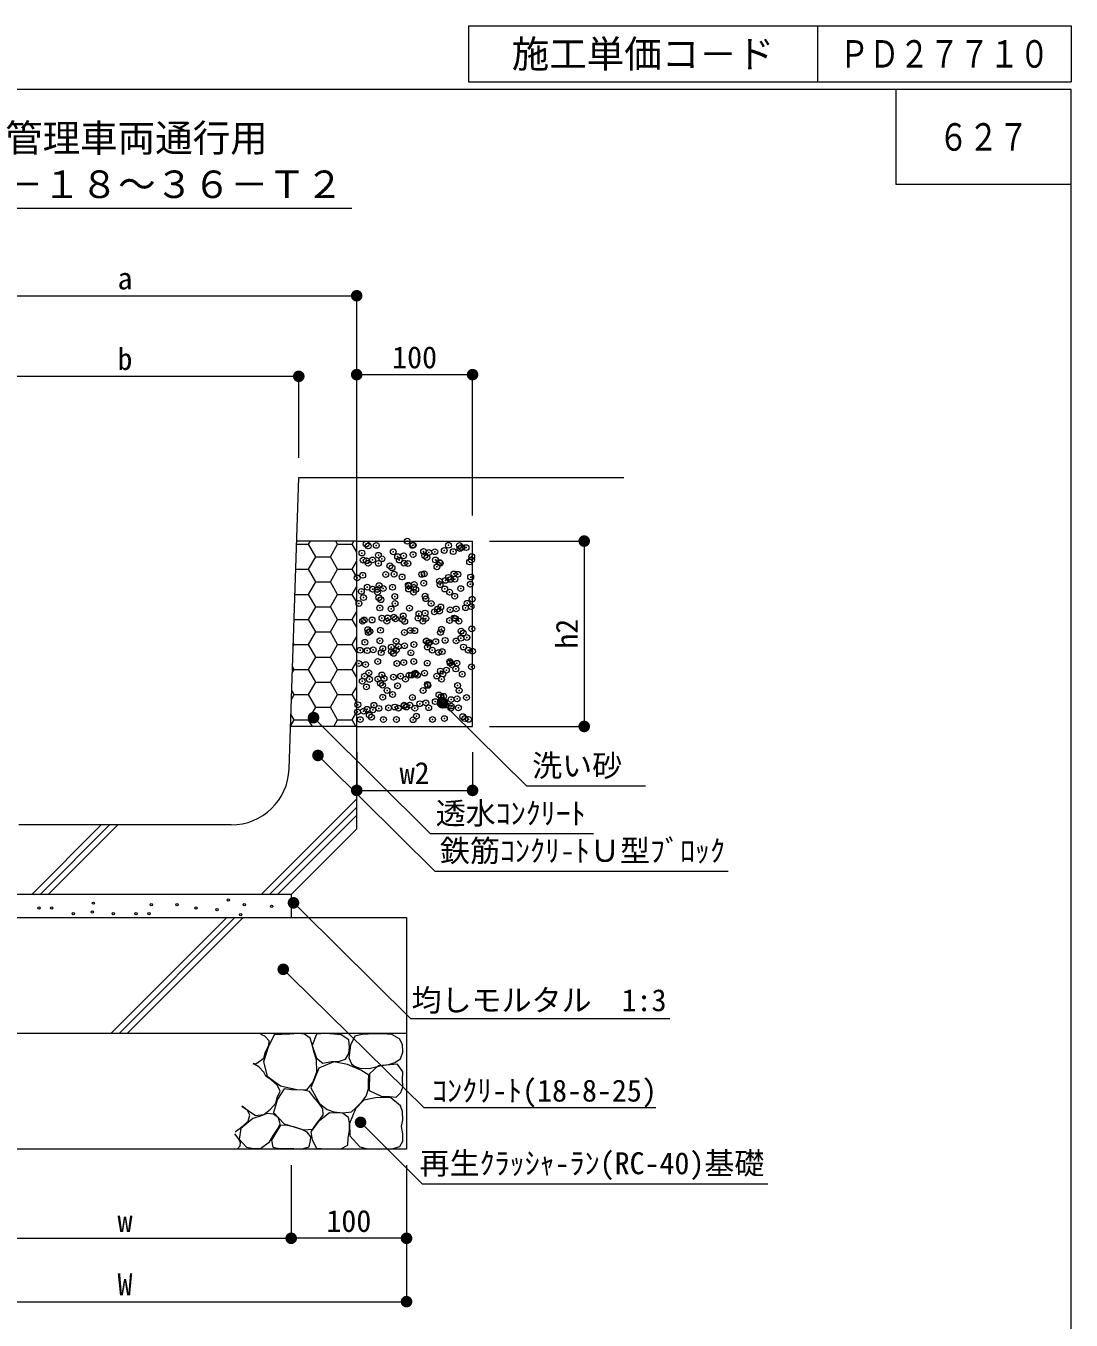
# Model space of a CAD drawing. Units: millimetres at full size, sheet at 1:10. Extents: x 121 to 2859, y 2322 to 4189.
# Drawn here: x 1957 to 2859, y 3072 to 4189 of the extents above; entities that cross this region are included whole.
import ezdxf
from ezdxf.enums import TextEntityAlignment as Align

# ---------------------------------------------------------------- set-up
doc = ezdxf.new("R2010")
doc.units = ezdxf.units.MM
doc.header["$LTSCALE"] = 10
doc.header["$PDMODE"] = 32
doc.header["$PDSIZE"] = 5
doc.linetypes.add('USER1', pattern=[50, 37.5, -12.5])
for name, color, linetype, lineweight in [('_0-0_', 7, 'Continuous', 13), ('ハッチ', 4, 'Continuous', 13), ('寸法', 1, 'Continuous', 13), ('本体', 7, 'Continuous', 13)]:
    doc.layers.add(name, color=color, linetype=linetype, lineweight=lineweight)
doc.styles.add('ＭＳ ゴシック', font='')
doc.styles.get('ＭＳ ゴシック').set_extended_font_data('MS Gothic')

# ---------------------------------------------------------------- blocks, each defined once
blk = doc.blocks.new('filled_dot')
at = {"color": 0, "linetype": 'Continuous', "lineweight": -2, "const_width": 1.25}
blk.add_lwpolyline([(-0.625, 0, 1), (0.625, 0, 1)], format="xyb", close=True, dxfattribs=at)

msp = doc.modelspace()

# ---------------------------------------------------------------- linework, layer by layer
at = {"layer": '_0-0_'}
for p, q in [((2339.19, 4188.85), (2859.3, 4188.85)), ((2339.19, 4188.85), (2339.19, 4140.47)), ((2640.39, 4188.85), (2640.39, 4140.47)), ((2859.3, 4188.85), (2859.3, 4140.47)), ((2339.19, 4140.47), (2859.3, 4140.47)), ((2707.96, 4133.99), (2707.96, 4051.99)), ((2859.3, 4051.99), (2707.96, 4051.99))]:
    msp.add_line(p, q, dxfattribs=at)
at = {"layer": '_0-0_', "color": 6}
msp.add_lwpolyline([(2859.3, 4133.99), (121.18, 4133.99), (121.18, 2322.18), (2859.3, 2322.18)], close=True, dxfattribs=at)
at = {"layer": 'ハッチ'}
for p, q in [((2201.17, 3741.43), (2202.71, 3744.1)), ((2226.17, 3741.43), (2224.62, 3744.1)), ((2238.67, 3741.43), (2240.21, 3744.1)), ((2190.72, 3741.43), (2201.17, 3741.43)), ((2207.42, 3730.6), (2201.17, 3741.43)), ((2219.92, 3730.6), (2226.17, 3741.43)), ((2226.17, 3741.43), (2238.67, 3741.43)), ((2242.64, 3734.55), (2238.67, 3741.43)), ((2201.17, 3719.78), (2207.42, 3730.6)), ((2207.42, 3730.6), (2219.92, 3730.6)), ((2226.17, 3719.78), (2219.92, 3730.6)), ((2238.67, 3719.78), (2242.64, 3726.66)), ((2190, 3719.78), (2201.17, 3719.78)), ((2207.42, 3708.95), (2201.17, 3719.78)), ((2219.92, 3708.95), (2226.17, 3719.78)), ((2226.17, 3719.78), (2238.67, 3719.78)), ((2242.64, 3712.9), (2238.67, 3719.78)), ((2189.27, 3698.13), (2201.17, 3698.13)), ((2201.17, 3698.13), (2207.42, 3708.95)), ((2207.42, 3687.3), (2201.17, 3698.13)), ((2207.42, 3708.95), (2219.92, 3708.95)), ((2226.17, 3698.13), (2219.92, 3708.95)), ((2219.92, 3687.3), (2226.17, 3698.13)), ((2226.17, 3698.13), (2238.67, 3698.13)), ((2238.67, 3698.13), (2242.64, 3705.01)), ((2242.64, 3691.25), (2238.67, 3698.13)), ((2201.17, 3676.48), (2207.42, 3687.3)), ((2207.42, 3687.3), (2219.92, 3687.3)), ((2226.17, 3676.48), (2219.92, 3687.3)), ((2188.55, 3676.26), (2188.67, 3676.48)), ((2188.67, 3676.48), (2188.56, 3676.67)), ((2188.67, 3676.48), (2201.17, 3676.48)), ((2207.42, 3665.65), (2201.17, 3676.48)), ((2219.92, 3665.65), (2226.17, 3676.48)), ((2226.17, 3676.48), (2238.67, 3676.48)), ((2238.67, 3676.48), (2242.64, 3683.36)), ((2242.64, 3669.6), (2238.67, 3676.48)), ((2201.17, 3654.83), (2207.42, 3665.65)), ((2207.42, 3665.65), (2219.92, 3665.65)), ((2226.17, 3654.83), (2219.92, 3665.65)), ((2187.78, 3653.29), (2188.67, 3654.83)), ((2188.67, 3654.83), (2187.88, 3656.2)), ((2188.67, 3654.83), (2201.17, 3654.83)), ((2207.42, 3644), (2201.17, 3654.83)), ((2219.92, 3644), (2226.17, 3654.83)), ((2226.17, 3654.83), (2238.67, 3654.83)), ((2238.67, 3654.83), (2242.64, 3661.7)), ((2242.64, 3647.95), (2238.67, 3654.83)), ((2201.17, 3633.18), (2207.42, 3644)), ((2207.42, 3644), (2219.92, 3644)), ((2226.17, 3633.18), (2219.92, 3644)), ((2187.01, 3630.31), (2188.67, 3633.18)), ((2188.67, 3633.18), (2187.19, 3635.73)), ((2188.67, 3633.18), (2201.17, 3633.18)), ((2207.42, 3622.35), (2201.17, 3633.18)), ((2219.92, 3622.35), (2226.17, 3633.18)), ((2226.17, 3633.18), (2238.67, 3633.18)), ((2238.67, 3633.18), (2242.64, 3640.05)), ((2242.64, 3626.3), (2238.67, 3633.18)), ((2201.17, 3611.53), (2207.42, 3622.35)), ((2207.42, 3622.35), (2219.92, 3622.35)), ((2226.17, 3611.53), (2219.92, 3622.35)), ((2186.25, 3607.33), (2188.67, 3611.53)), ((2188.67, 3611.53), (2186.51, 3615.26)), ((2188.67, 3611.53), (2201.17, 3611.53)), ((2207.42, 3600.7), (2201.17, 3611.53)), ((2219.92, 3600.7), (2226.17, 3611.53)), ((2226.17, 3611.53), (2238.67, 3611.53)), ((2238.67, 3611.53), (2242.64, 3618.4)), ((2242.64, 3604.65), (2238.67, 3611.53)), ((2201.17, 3589.87), (2207.42, 3600.7)), ((2207.42, 3600.7), (2219.92, 3600.7)), ((2226.17, 3589.87), (2219.92, 3600.7)), ((2185.48, 3584.35), (2188.67, 3589.87)), ((2188.67, 3589.87), (2185.83, 3594.79)), ((2188.67, 3589.87), (2201.17, 3589.87)), ((2204.5, 3584.1), (2201.17, 3589.87)), ((2222.84, 3584.1), (2226.17, 3589.87)), ((2226.17, 3589.87), (2238.67, 3589.87)), ((2238.67, 3589.87), (2242.64, 3596.75)), ((2242, 3584.1), (2238.67, 3589.87)), ((2160.19, 3439.1), (2242.64, 3521.55)), ((2167.26, 3439.1), (2242.64, 3514.48)), ((1962.2, 3439.1), (2022.2, 3499.1)), ((1969.27, 3439.1), (2029.27, 3499.1)), ((2030.41, 3319.1), (2130.41, 3419.1)), ((2037.48, 3319.1), (2137.48, 3419.1)), ((2044.55, 3319.1), (2144.55, 3419.1))]:
    msp.add_line(p, q, dxfattribs=at)
at = {"layer": 'ハッチ', "linetype": 'USER1'}
for p, q in [((1976.34, 3439.1), (2036.34, 3499.1)), ((2174.33, 3439.1), (2242.64, 3507.41))]:
    msp.add_line(p, q, dxfattribs=at)
at = {"layer": 'ハッチ'}
for points in [[(2204.79, 3276.84), (2208.08, 3285.95), (2207.83, 3296.32), (2205.55, 3303.4), (2203.78, 3310.48), (2202.51, 3315.03), (2197.7, 3318.32), (2192.2, 3318.94), (2185.05, 3318.57), (2177.96, 3318.07), (2171.63, 3318.07), (2166.57, 3308.2), (2162.27, 3294.55), (2165.31, 3282.15), (2176.95, 3273.81), (2190.87, 3270.77), (2199.48, 3270.52)], [(2220.74, 3294.8), (2227.82, 3295.05), (2232.89, 3296.82), (2235.92, 3301.88), (2236.43, 3307.19), (2235.92, 3313.52), (2229.09, 3317.82), (2222.76, 3318.57), (2215.81, 3318.9), (2207.83, 3318.57), (2204.28, 3308.71), (2207.83, 3297.83), (2213.4, 3293.28)], [(2240.76, 3290.77), (2245.32, 3289.03), (2253.37, 3288.82), (2262.5, 3291.21), (2270.33, 3292.29), (2275.55, 3294.03), (2280.55, 3297.29), (2282.45, 3302.96), (2282.13, 3309.6), (2279.47, 3314.46), (2272.94, 3318.15), (2264.9, 3318.8), (2257.96, 3318.81), (2247.28, 3318.15), (2240.97, 3316.85), (2237.28, 3309.03), (2235.97, 3298.16), (2238.15, 3292.73)], [(2222.84, 3251.41), (2230.88, 3250.52), (2238.02, 3251.41), (2241.89, 3254.98), (2246.95, 3260.04), (2250.82, 3264.8), (2252.91, 3271.34), (2252.91, 3277.89), (2253.21, 3282.94), (2246.06, 3287.41), (2234.75, 3292.17), (2222.84, 3294.55), (2209.85, 3288.98), (2203.02, 3272.04), (2210.63, 3258.55), (2217.18, 3253.49)], [(2271.24, 3264.77), (2276.56, 3264.15), (2280.62, 3268.21), (2282.46, 3272.7), (2282.18, 3279.34), (2282.4, 3286.04), (2277.81, 3292.59), (2261.23, 3291.03), (2253.72, 3284.15), (2253.41, 3269.77), (2264.36, 3264.77)], [(2208.59, 3241.94), (2211.12, 3244.98), (2213.65, 3248.77), (2213.4, 3254.08), (2210.36, 3258.63), (2205.3, 3264.45), (2201.75, 3269), (2196.69, 3270.01), (2186.31, 3270.52), (2179.99, 3271.28), (2174.17, 3262.43), (2170.87, 3250.79), (2179.99, 3241.18), (2196.69, 3235.87), (2204.79, 3236.38)], [(2273.35, 3219.47), (2279.79, 3221.52), (2282.36, 3226.16), (2282.48, 3232.36), (2281.33, 3238.76), (2282.55, 3244.53), (2282.1, 3251.65), (2280.56, 3256.51), (2272.06, 3263.46), (2260.22, 3263.72), (2248.89, 3261.4), (2241.68, 3253.94), (2236.53, 3241.33), (2236.79, 3230.79), (2245.29, 3221.27), (2251.98, 3219.47), (2262.02, 3219.21)], [(2170.72, 3231.36), (2174.3, 3236.38), (2176.46, 3241.16), (2175.02, 3246.18), (2170.72, 3249.28), (2165.22, 3250), (2159.71, 3247.61), (2153.02, 3245.7), (2142.49, 3237.1), (2141.06, 3227.78), (2147.52, 3220.84), (2153.74, 3219.65), (2159.71, 3219.89), (2167.37, 3225.39)], [(2235.38, 3228.68), (2236.54, 3235.44), (2236.54, 3241.97), (2235.61, 3246.64), (2230.24, 3250.37), (2219.04, 3250.6), (2209.47, 3242.67), (2203.17, 3234.05), (2204.11, 3227.28), (2208.07, 3220.05), (2216.24, 3219.36), (2229.08, 3219.59), (2234.91, 3222.62)], [(2202.79, 3226.57), (2203.03, 3229.68), (2199.92, 3233.98), (2195.38, 3236.13), (2189.16, 3238.05), (2182.7, 3239.48), (2176.72, 3239.96), (2172.89, 3233.27), (2169.07, 3226.81), (2170.26, 3220.84), (2175.76, 3219.64), (2185.09, 3220.12), (2194.66, 3219.17), (2201.6, 3221.08)]]:
    msp.add_lwpolyline(points, close=True, dxfattribs=at)
for points in [[(2164.04, 3303.3), (2166.67, 3308.79), (2167.15, 3312.62), (2163.33, 3316.68), (2159.82, 3318.17)], [(2153.31, 3293.35), (2155.43, 3292.78), (2162.37, 3297.8), (2164.04, 3303.3)], [(2168.09, 3253.83), (2172.87, 3258.84), (2174.07, 3263.86), (2176.46, 3269.12), (2174.3, 3274.14), (2168.8, 3278.92), (2164.26, 3282.27), (2162.35, 3285.61), (2158.04, 3290.15), (2154.69, 3292.3), (2153.16, 3292.78)], [(2141.99, 3237.25), (2145.26, 3239.91), (2148.82, 3243.32), (2150.3, 3248.51), (2148.37, 3252.51), (2144.81, 3255.33), (2143.57, 3256.21)], [(2143.6, 3256.34), (2155.41, 3248.33), (2162.35, 3249.05), (2168.09, 3253.83)], [(2136.06, 3219.46), (2139.62, 3219.46), (2142.14, 3221.98), (2142.29, 3224.94), (2140.21, 3228.8), (2137.39, 3232.35), (2137.32, 3232.4)], [(2137.86, 3234.43), (2138.14, 3234.43), (2141.99, 3237.25)]]:
    msp.add_lwpolyline(points, dxfattribs=at)
for centre in [(2015.38, 3431.54), (2065.25, 3430.15), (2087.41, 3430.15), (2131.74, 3434.31), (2145.6, 3430.15), (1968.28, 3427.38), (1979.36, 3427.38), (1997.91, 3422.47), (2014.54, 3423.78), (2032.55, 3422.39), (2052.18, 3422.38), (2063.27, 3422.38), (2104.04, 3427.38), (2122.05, 3426), (2142.49, 3421.68), (2169.15, 3428.77)]:
    msp.add_circle(centre, 1, dxfattribs=at)
for p in [(2250.78, 3741.56), (2259.58, 3740.35), (2286.27, 3744.04), (2290.72, 3740.41), (2291.39, 3740.67), (2321.87, 3740.46), (2331.4, 3740.33), (2247.2, 3733.81), (2252.62, 3739.87), (2261.32, 3731.89), (2274.21, 3734.79), (2277.95, 3730.66), (2283.16, 3731.35), (2291.29, 3732.42), (2300.38, 3735.12), (2301.34, 3731.55), (2303.18, 3729.86), (2304.87, 3734.21), (2310.07, 3734.89), (2318.2, 3735.96), (2325.96, 3735), (2331.79, 3737.75), (2333.24, 3738.64), (2336.99, 3738.44), (2341.94, 3730.67), (2248.26, 3727.67), (2251.03, 3727.12), (2252.48, 3724.98), (2256.24, 3727.8), (2261.32, 3724.89), (2264.37, 3728.87), (2271.28, 3722.77), (2273.12, 3721.09), (2279.4, 3727.72), (2283.62, 3725.04), (2286.9, 3724.77), (2310.54, 3727.78), (2311.88, 3721.89), (2313.91, 3725.74), (2314.76, 3725.09), (2340.08, 3726.08), (2341.69, 3727.84), (2243.06, 3712.31), (2247.83, 3714.54), (2267.66, 3715.31), (2274.84, 3715.52), (2281.82, 3713.11), (2298.8, 3715.36), (2300.51, 3707.74), (2301.01, 3715.85), (2314.09, 3709.53), (2319.29, 3710.21), (2321.84, 3712.77), (2323.68, 3711.08), (2326.59, 3715.73), (2327.42, 3711.28), (2329.94, 3715.42), (2340.71, 3706.81), (2341.01, 3713.07), (2246.67, 3700.65), (2251.76, 3704.34), (2256.34, 3702.62), (2260.25, 3702.44), (2260.55, 3699.94), (2261.95, 3705.62), (2265.46, 3703.13), (2273.59, 3704.2), (2275.47, 3696.25), (2287.17, 3705.99), (2287.48, 3702.68), (2287.53, 3705.5), (2291.7, 3699.99), (2291.77, 3703.99), (2292.38, 3706.67), (2293.62, 3702.3), (2301.64, 3696.58), (2314.54, 3706.48), (2318.62, 3702.74), (2322.84, 3700.05), (2327.22, 3696.46), (2332.38, 3703.11), (2244.59, 3690.21), (2248.46, 3695.28), (2261.71, 3695.22), (2262.58, 3686.36), (2263.56, 3693.53), (2272.26, 3685.55), (2275.74, 3690.27), (2288.16, 3686.23), (2302.32, 3694.33), (2306.88, 3690.32), (2312.27, 3685.21), (2315.17, 3687.21), (2323.31, 3684.85), (2328.51, 3685.54), (2336.64, 3686.61), (2338.02, 3690.38), (2341.34, 3687.54), (2342.33, 3693.99), (2247.76, 3674.91), (2249.09, 3676.01), (2255.89, 3675.98), (2264.41, 3677.58), (2268.63, 3674.9), (2269.47, 3677.76), (2274.68, 3678.45), (2276.1, 3676.98), (2282.21, 3676.43), (2282.81, 3679.52), (2284.05, 3674.75), (2295.55, 3677.64), (2296.39, 3681.31), (2299.77, 3674.95), (2301.6, 3681.99), (2302.27, 3677.31), (2309.73, 3683.06), (2314.11, 3683.52), (2322.81, 3675.55), (2326.7, 3677.7), (2327.85, 3677.19), (2330.91, 3675.01), (2252.15, 3667.66), (2252.67, 3665.17), (2253.99, 3665.97), (2263.21, 3667.09), (2283.81, 3665.23), (2288.79, 3666.97), (2292.75, 3666.77), (2314.95, 3665.28), (2315.8, 3667.94), (2332.77, 3666.43), (2334.61, 3664.74), (2341.97, 3668.27), (2249.72, 3656.74), (2262.69, 3658), (2265.11, 3651.3), (2272.49, 3652.54), (2276.73, 3657.71), (2278.69, 3653.09), (2283.9, 3653.77), (2292.03, 3654.84), (2302.71, 3657.65), (2302.9, 3658.05), (2303.63, 3652.6), (2304.55, 3655.96), (2305.61, 3656.63), (2310.82, 3657.32), (2318.95, 3658.39), (2328.48, 3657.92), (2332.53, 3660.17), (2334.77, 3652.66), (2337.73, 3660.86), (2245.57, 3649.8), (2251.78, 3649.54), (2256.98, 3650.23), (2260.75, 3640.13), (2263.84, 3647.82), (2272.64, 3648.88), (2274.49, 3647.19), (2276.71, 3649.86), (2289.42, 3647.7), (2291.89, 3640.18), (2307.85, 3649.91), (2313.25, 3647.99), (2316.43, 3648.67), (2323.03, 3640.24), (2338.99, 3649.97), (2342.6, 3649), (2244.43, 3638.41), (2250.35, 3637.47), (2253.13, 3630.44), (2277.36, 3638.44), (2283.19, 3639.22), (2293.12, 3629.09), (2293.14, 3630.09), (2301.25, 3630.16), (2303.53, 3638.78), (2314.83, 3631.95), (2317.06, 3629.4), (2320.04, 3632.64), (2323.2, 3638.87), (2325.04, 3637.18), (2328.17, 3633.71), (2329.11, 3638.66), (2333.74, 3629.21), (2341.75, 3635.5), (2247.41, 3623.08), (2249.42, 3627.44), (2250.98, 3618.2), (2253.64, 3624.76), (2261, 3624.86), (2263.08, 3621.32), (2264.47, 3628.55), (2264.92, 3619.63), (2266.2, 3625.55), (2274.33, 3626.62), (2277.99, 3619.18), (2280.57, 3627.5), (2284.78, 3624.81), (2287.91, 3628.41), (2290.05, 3628.43), (2294.98, 3628.41), (2303.68, 3620.43), (2304.16, 3619.51), (2311.71, 3627.56), (2315.92, 3624.87), (2329.74, 3619.39), (2265.1, 3609.28), (2268.82, 3615.09), (2273.62, 3611.66), (2290.68, 3609.16), (2299.96, 3615.14), (2313.64, 3611.31), (2315.48, 3609.62), (2317.69, 3610.13), (2324.05, 3607.27), (2329.26, 3607.96), (2331.11, 3615.2), (2337.39, 3609.03), (2243.3, 3596.64), (2243.56, 3602.88), (2248.5, 3597.33), (2251.61, 3598.93), (2256.63, 3598.4), (2257.5, 3602.4), (2261.72, 3599.72), (2270.22, 3600.19), (2275.42, 3600.87), (2278.62, 3599.91), (2283.55, 3601.94), (2283.58, 3602.54), (2285.42, 3600.85), (2288.64, 3602.46), (2292.86, 3599.77), (2297.13, 3603.73), (2302.34, 3604.42), (2304.79, 3600.24), (2310.47, 3605.49), (2319.78, 3602.52), (2324, 3599.83), (2324.18, 3601.65), (2330.37, 3600.12), (2245.76, 3589.99), (2253.51, 3593.76), (2255.36, 3592.07), (2265.73, 3590.02), (2276.9, 3590.05), (2291.31, 3589.89), (2294.12, 3592.88), (2308.04, 3590.1), (2318.31, 3590.87), (2334.13, 3592.53), (2335.98, 3590.84), (2339.18, 3590.16)]:
    msp.add_point(p, dxfattribs=at)
at = {"layer": '寸法', "color": 3}
msp.add_line((1868.64, 4031.52), (2238.48, 4031.52), dxfattribs=at)
at = {"layer": '寸法'}
for p, q in [((1842.64, 3955.89), (2242.64, 3955.89)), ((2242.64, 3816.06), (2242.64, 3955.89)), ((1892.64, 3886.35), (2192.64, 3886.35)), ((2192.64, 3816.06), (2192.64, 3886.35)), ((2242.64, 3887.77), (2342.64, 3887.77)), ((2242.64, 3766.22), (2242.64, 3887.77)), ((2342.64, 3766.22), (2342.64, 3887.77)), ((2357.29, 3744.1), (2439.01, 3744.1)), ((2439.01, 3744.1), (2439.01, 3584.1)), ((2357.29, 3584.1), (2439.01, 3584.1)), ((2242.64, 3561.99), (2242.64, 3528.88)), ((2342.64, 3561.99), (2342.64, 3528.88)), ((2242.64, 3528.88), (2342.64, 3528.88)), ((2186.07, 3205.44), (2186.07, 3142.22)), ((2186.07, 3205.44), (2186.07, 3142.22)), ((2285.64, 3205.44), (2285.64, 3087.5)), ((2285.64, 3205.44), (2285.64, 3142.22)), ((1899.21, 3142.22), (2186.07, 3142.22)), ((2285.64, 3142.22), (2186.07, 3142.22)), ((1799.64, 3087.5), (2285.64, 3087.5))]:
    msp.add_line(p, q, dxfattribs=at)
for points in [[(2316.59, 3604.56), (2323.7, 3597.53), (2389.23, 3532.75), (2491.99, 3532.75)], [(2205.38, 3591.71), (2212.46, 3584.66), (2305.98, 3491.6), (2447.07, 3491.6)], [(2209.19, 3559.06), (2216.29, 3552.02), (2310.12, 3459.22), (2563.28, 3459.22)], [(2188.11, 3431.81), (2195.22, 3424.78), (2289.04, 3331.97), (2513.03, 3331.97)], [(2179.25, 3374.45), (2186.38, 3367.43), (2300.45, 3255.14), (2500.95, 3255.14)], [(2245.97, 3242.37), (2253.04, 3235.3), (2299.1, 3189.23), (2597.65, 3189.23)]]:
    msp.add_lwpolyline(points, dxfattribs=at)
at = {"layer": '本体'}
for p, q in [((2184.25, 3547.44), (2192.64, 3799.1)), ((2192.64, 3799.1), (2242.64, 3799.1)), ((2242.64, 3799.1), (2473.33, 3799.1)), ((2242.64, 3495.67), (2242.64, 3799.1)), ((2242.64, 3744.1), (2190.81, 3744.1)), ((2242.64, 3744.1), (2342.64, 3744.1)), ((2342.64, 3584.1), (2342.64, 3744.1)), ((2242.64, 3584.1), (2185.47, 3584.1)), ((2242.64, 3584.1), (2342.64, 3584.1)), ((2134.28, 3499.1), (1951, 3499.1)), ((2242.64, 3495.67), (2186.07, 3439.1)), ((2186.07, 3439.1), (1899.21, 3439.1)), ((2186.07, 3439.1), (2186.07, 3419.1)), ((1799.64, 3419.1), (2285.64, 3419.1)), ((2285.64, 3419.1), (2285.64, 3319.1)), ((2285.64, 3319.1), (1799.64, 3319.1)), ((2285.64, 3319.1), (2285.64, 3219.1)), ((2285.64, 3219.1), (1799.64, 3219.1))]:
    msp.add_line(p, q, dxfattribs=at)
msp.add_arc((2134.28, 3549.1), 50, 270, 358.09082, dxfattribs=at)

# ---------------------------------------------------------------- block references
at = {"layer": '寸法', "xscale": 4, "yscale": 4}
for p, rotation in [((2242.64, 3955.89), 180), ((2192.64, 3886.35), 180), ((2342.64, 3887.77), 180), ((2439.01, 3744.1), 270), ((2316.59, 3604.56), 315.3), ((2205.38, 3591.71), 315.1), ((2439.01, 3584.1), 90), ((2209.19, 3559.06), 315.3), ((2342.64, 3528.88), 180), ((2188.11, 3431.81), 315.3), ((2179.25, 3374.45), 315.5), ((2245.97, 3242.37), 315), ((2186.07, 3142.22), 180), ((2285.64, 3142.22), 180), ((2285.64, 3087.5), 180)]:
    msp.add_blockref('filled_dot', p, dxfattribs=dict(at, rotation=rotation))
for p in [(2242.64, 3887.77), (2242.64, 3528.88), (2186.07, 3142.22)]:
    msp.add_blockref('filled_dot', p, dxfattribs=at)

# ---------------------------------------------------------------- texts
at = {"layer": '_0-0_', "style": 'ＭＳ ゴシック'}
msp.add_text('施工単価コ－ド', height=23.74, dxfattribs=at).set_placement((2489.79, 4164.66), align=Align.MIDDLE_CENTER)
at = {"layer": '_0-0_', "style": 'ＭＳ ゴシック', "width": 0.8}
for s, p in [('ＰＤ２７７１０', (2749.85, 4164.66)), ('６２７', (2783.63, 4092.99))]:
    msp.add_text(s, height=23.74, dxfattribs=at).set_placement(p, align=Align.MIDDLE_CENTER)
at = {"layer": '寸法', "color": 3, "style": 'ＭＳ ゴシック'}
for s, height, p in [('管理車両通行用', 23.74, (1939.15, 4073.08)), ('ＵＢ－１８～３６－Ｔ２', 23.74, (1874.78, 4033.11)), ('洗い砂', 18.99, (2394.08, 3535.08)), ('透水ｺﾝｸﾘｰﾄ', 18.99, (2310.83, 3493.93)), ('鉄筋ｺﾝｸﾘ-ﾄＵ型ﾌﾞﾛｯｸ', 18.99, (2314.48, 3461.57)), ('均しモルタル\u30001:3', 18.99, (2289.98, 3332.6)), ('ｺﾝｸﾘ-ﾄ(18-8-25)', 18.99, (2307.74, 3254.55)), ('再生ｸﾗｯｼｬ-ﾗﾝ(RC-40)基礎', 18.99, (2296.95, 3191.83))]:
    msp.add_text(s, height=height, dxfattribs=at).set_placement(p, align=Align.BOTTOM_LEFT)
at = {"layer": '寸法', "style": 'ＭＳ ゴシック'}
for s, p in [('a', (2042.64, 3970.89)), ('b', (2042.64, 3901.35)), ('100', (2292.64, 3902.77)), ('w2', (2292.64, 3543.88)), ('100', (2235.86, 3157.22)), ('w', (2042.64, 3157.22)), ('W', (2042.64, 3102.5))]:
    msp.add_text(s, height=18.99, dxfattribs=at).set_placement(p, align=Align.MIDDLE_CENTER)
msp.add_text('h2', height=18.99, rotation=90, dxfattribs=at).set_placement((2424.01, 3664.1), align=Align.MIDDLE_CENTER)

doc.saveas('drawing.dxf')
